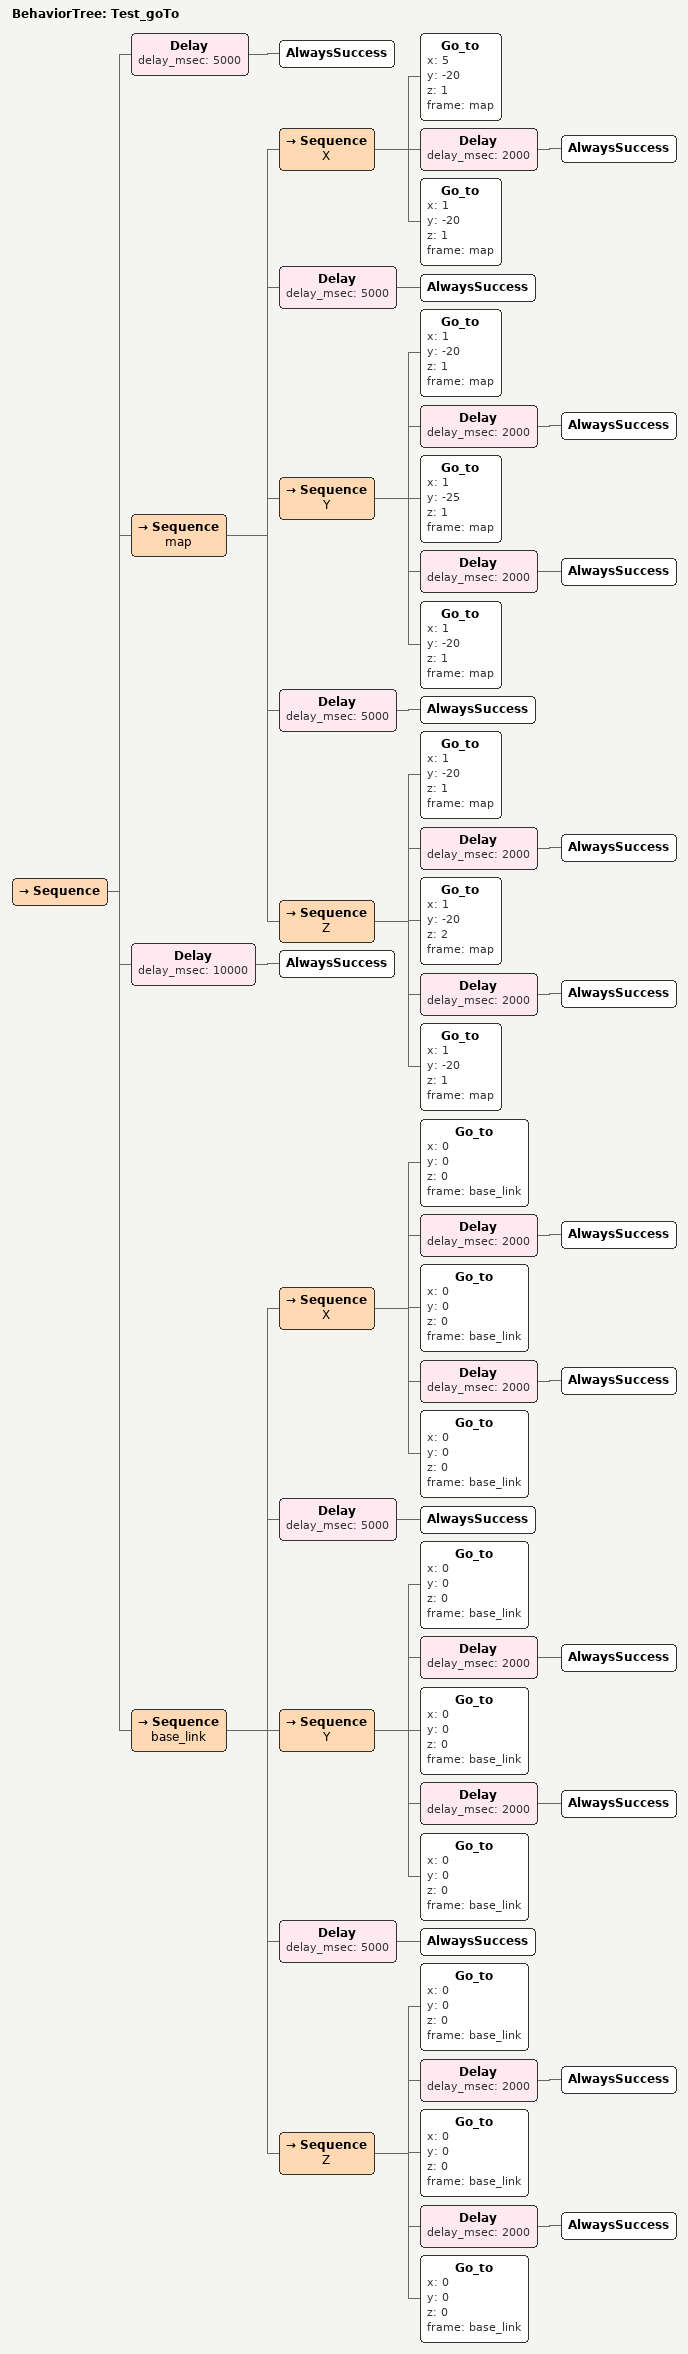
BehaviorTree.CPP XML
<?xml version="1.0" encoding="UTF-8"?>
<root BTCPP_format="3"
      main_tree_to_execute="Test_goTo">
  <BehaviorTree ID="Test_goTo">
    <Sequence>
      <Delay delay_msec="5000">
        <AlwaysSuccess/>
      </Delay>
      <Sequence name="map">
        <Sequence name="X">

          <Go_to x="5"
                 y="-20"
                 z="1"
                 frame="map"/>
          <Delay delay_msec="2000">
            <AlwaysSuccess/>
          </Delay>
          <Go_to x="1"
                 y="-20"
                 z="1"
                 frame="map"/>
        </Sequence>
        <Delay delay_msec="5000">
          <AlwaysSuccess/>
        </Delay>
        <Sequence name="Y">
          <Go_to x="1"
                 y="-20"
                 z="1"
                 frame="map"/>
          <Delay delay_msec="2000">
            <AlwaysSuccess/>
          </Delay>
          <Go_to x="1"
                 y="-25"
                 z="1"
                 frame="map"/>
          <Delay delay_msec="2000">
            <AlwaysSuccess/>
          </Delay>
          <Go_to x="1"
                 y="-20"
                 z="1"
                 frame="map"/>
        </Sequence>
        <Delay delay_msec="5000">
          <AlwaysSuccess/>
        </Delay>
        <Sequence name="Z">
          <Go_to x="1"
                 y="-20"
                 z="1"
                 frame="map"/>
          <Delay delay_msec="2000">
            <AlwaysSuccess/>
          </Delay>
          <Go_to x="1"
                 y="-20"
                 z="2"
                 frame="map"/>
          <Delay delay_msec="2000">
            <AlwaysSuccess/>
          </Delay>
          <Go_to x="1"
                 y="-20"
                 z="1"
                 frame="map"/>
        </Sequence>
      </Sequence>
      <Delay delay_msec="10000">
        <AlwaysSuccess/>
      </Delay>
      <Sequence name="base_link">
        <Sequence name="X">
          <Go_to x="0"
                 y="0"
                 z="0"
                 frame="base_link"/>
          <Delay delay_msec="2000">
            <AlwaysSuccess/>
          </Delay>
          <Go_to x="0"
                 y="0"
                 z="0"
                 frame="base_link"/>
          <Delay delay_msec="2000">
            <AlwaysSuccess/>
          </Delay>
          <Go_to x="0"
                 y="0"
                 z="0"
                 frame="base_link"/>
        </Sequence>
        <Delay delay_msec="5000">
          <AlwaysSuccess/>
        </Delay>
        <Sequence name="Y">
          <Go_to x="0"
                 y="0"
                 z="0"
                 frame="base_link"/>
          <Delay delay_msec="2000">
            <AlwaysSuccess/>
          </Delay>
          <Go_to x="0"
                 y="0"
                 z="0"
                 frame="base_link"/>
          <Delay delay_msec="2000">
            <AlwaysSuccess/>
          </Delay>
          <Go_to x="0"
                 y="0"
                 z="0"
                 frame="base_link"/>
        </Sequence>
        <Delay delay_msec="5000">
          <AlwaysSuccess/>
        </Delay>
        <Sequence name="Z">
          <Go_to x="0"
                 y="0"
                 z="0"
                 frame="base_link"/>
          <Delay delay_msec="2000">
            <AlwaysSuccess/>
          </Delay>
          <Go_to x="0"
                 y="0"
                 z="0"
                 frame="base_link"/>
          <Delay delay_msec="2000">
            <AlwaysSuccess/>
          </Delay>
          <Go_to x="0"
                 y="0"
                 z="0"
                 frame="base_link"/>
        </Sequence>
      </Sequence>
    </Sequence>
  </BehaviorTree>

</root>
